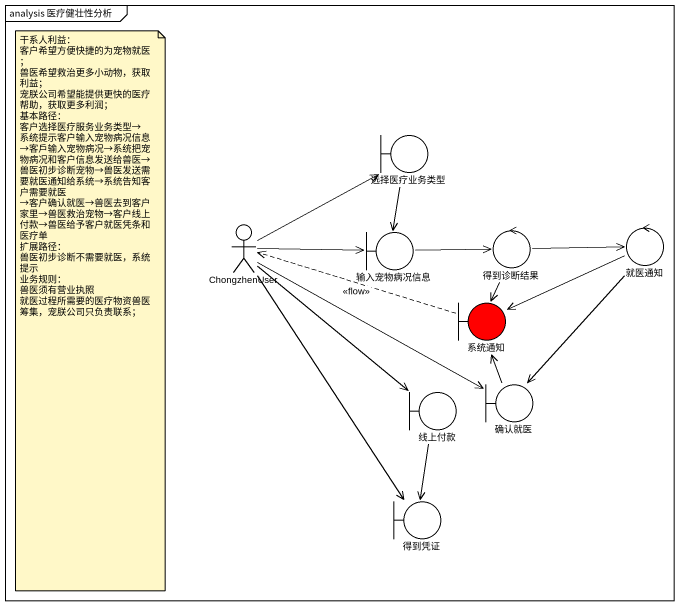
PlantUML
@startuml
mainframe analysis 医疗健壮性分析
boundary 选择医疗业务类型
actor ChongzhenUser
boundary 输入宠物病况信息
control 得到诊断结果
control 就医通知
boundary 系统通知 #FF0000
boundary 线上付款
boundary 确认就医
boundary 得到凭证
选择医疗业务类型 --> 输入宠物病况信息
ChongzhenUser -up-> 选择医疗业务类型
ChongzhenUser -right-> 输入宠物病况信息
ChongzhenUser --> 线上付款
ChongzhenUser -right-> 确认就医
ChongzhenUser --> 得到凭证
输入宠物病况信息 -right-> 得到诊断结果
得到诊断结果 -right-> 就医通知
得到诊断结果 --> 系统通知
就医通知 -left-> 系统通知
就医通知 --> 确认就医
系统通知 .left.> ChongzhenUser : <<flow>>
线上付款 --> 得到凭证
确认就医 -up-> 系统通知
note as N1
  干系人利益：
  客户希望方便快捷的为宠物就医；
  兽医希望救治更多小动物，获取利益；
  宠朕公司希望能提供更快的医疗帮助，获取更多利润；
  基本路径：
  客户选择医疗服务业务类型→ 系统提示客户输入宠物病况信息→客戶输入宠物病况→系统把宠物病况和客户信息发送给兽医→兽医初步诊断宠物→兽医发送需要就医通知给系统→系统告知客户需要就医 →客户确认就医→兽医去到客户家里→兽医救治宠物→客户线上付款→兽医给予客户就医凭条和医疗单
  扩展路径：
  兽医初步诊断不需要就医，系统提示
  业务规则：
  兽医须有营业执照
  就医过程所需要的医疗物资兽医筹集，宠朕公司只负责联系；
end note
@enduml
